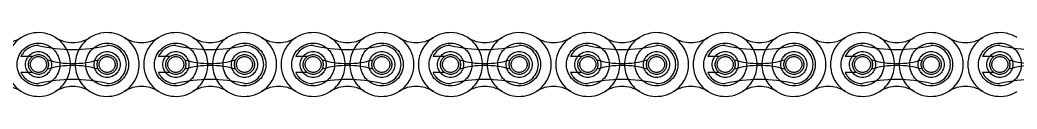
# Model space of a CAD drawing. Header units: metres. Extents: x 0 to 21025, y 0 to 14850.
# Drawn here: x 3267.5 to 3451.9, y 13127.8 to 13139.6 of the extents above; entities that cross this region are included whole.
import ezdxf

# ---------------------------------------------------------------- set-up
doc = ezdxf.new("R2010")
doc.units = ezdxf.units.M
doc.header["$LTSCALE"] = 25
doc.linetypes.add('HIDDEN2', pattern=[4.7625, 3.175, -1.5875])
doc.layers.add('ST1', color=7, linetype='HIDDEN2')

msp = doc.modelspace()

# ---------------------------------------------------------------- linework, layer by layer
at = {"layer": 'ST1'}
for p, q in [((3269.823, 13135.162), (3267.699, 13135.162)), ((3295.223, 13135.162), (3293.099, 13135.162)), ((3320.623, 13135.162), (3318.499, 13135.162)), ((3346.023, 13135.162), (3343.899, 13135.162)), ((3371.423, 13135.162), (3369.299, 13135.162)), ((3396.823, 13135.162), (3394.699, 13135.162)), ((3422.223, 13135.162), (3420.099, 13135.162)), ((3447.623, 13135.162), (3445.499, 13135.162)), ((3269.823, 13132.21), (3267.699, 13132.21)), ((3295.223, 13132.21), (3293.099, 13132.21)), ((3320.623, 13132.21), (3318.499, 13132.21)), ((3346.023, 13132.21), (3343.899, 13132.21)), ((3371.423, 13132.21), (3369.299, 13132.21)), ((3396.823, 13132.21), (3394.699, 13132.21)), ((3422.223, 13132.21), (3420.099, 13132.21)), ((3447.623, 13132.21), (3445.499, 13132.21))]:
    msp.add_line(p, q, dxfattribs=at)
for centre, radius in [((3270.93, 13133.686), 3.96), ((3283.63, 13133.686), 3.96), ((3296.33, 13133.686), 3.96), ((3309.03, 13133.686), 3.96), ((3321.73, 13133.686), 3.96), ((3334.43, 13133.686), 3.96), ((3347.13, 13133.686), 3.96), ((3359.83, 13133.686), 3.96), ((3372.53, 13133.686), 3.96), ((3385.23, 13133.686), 3.96), ((3397.93, 13133.686), 3.96), ((3410.63, 13133.686), 3.96), ((3423.33, 13133.686), 3.96), ((3436.03, 13133.686), 3.96), ((3448.73, 13133.686), 3.96), ((3270.93, 13133.686), 2.399), ((3270.93, 13133.686), 1.845), ((3270.93, 13133.686), 1.476), ((3283.63, 13133.686), 2.398), ((3283.63, 13133.686), 1.845), ((3283.63, 13133.686), 1.476), ((3296.33, 13133.686), 2.398), ((3296.33, 13133.686), 1.845), ((3296.33, 13133.686), 1.476), ((3309.03, 13133.686), 2.399), ((3309.03, 13133.686), 1.845), ((3309.03, 13133.686), 1.476), ((3321.73, 13133.686), 2.399), ((3321.73, 13133.686), 1.845), ((3321.73, 13133.686), 1.476), ((3334.43, 13133.686), 2.399), ((3334.43, 13133.686), 1.845), ((3334.43, 13133.686), 1.476), ((3347.13, 13133.686), 2.398), ((3347.13, 13133.686), 1.845), ((3347.13, 13133.686), 1.476), ((3359.83, 13133.686), 2.398), ((3359.83, 13133.686), 1.845), ((3359.83, 13133.686), 1.476), ((3372.53, 13133.686), 2.398), ((3372.53, 13133.686), 1.845), ((3372.53, 13133.686), 1.476), ((3385.23, 13133.686), 2.399), ((3385.23, 13133.686), 1.845), ((3385.23, 13133.686), 1.476), ((3397.93, 13133.686), 2.399), ((3397.93, 13133.686), 1.845), ((3397.93, 13133.686), 1.476), ((3410.63, 13133.686), 2.398), ((3410.63, 13133.686), 1.845), ((3410.63, 13133.686), 1.476), ((3423.33, 13133.686), 2.399), ((3423.33, 13133.686), 1.845), ((3423.33, 13133.686), 1.476), ((3436.03, 13133.686), 2.399), ((3436.03, 13133.686), 1.845), ((3436.03, 13133.686), 1.476), ((3448.73, 13133.686), 2.399), ((3448.73, 13133.686), 1.845), ((3448.73, 13133.686), 1.476)]:
    msp.add_circle(centre, radius, dxfattribs=at)
for centre, radius, start, end in [((3264.58, 13143.679), 5.92, 237.56669, 302.43331), ((3270.93, 13133.686), 5.92, 57.56669, 302.43331), ((3277.28, 13143.679), 5.92, 237.56669, 302.43331), ((3270.93, 13133.686), 5.92, 302.43324, 57.56676), ((3283.63, 13133.686), 5.92, 122.43324, 237.56676), ((3283.63, 13133.686), 5.92, 237.56669, 122.43331), ((3289.98, 13143.679), 5.92, 237.56669, 302.43331), ((3296.33, 13133.686), 5.92, 57.56669, 302.43331), ((3302.68, 13143.679), 5.92, 237.56669, 302.43331), ((3296.33, 13133.686), 5.92, 302.43324, 57.56676), ((3309.03, 13133.686), 5.92, 122.43324, 237.56676), ((3309.03, 13133.686), 5.92, 237.56669, 122.43331), ((3315.38, 13143.679), 5.92, 237.56669, 302.43331), ((3321.73, 13133.686), 5.92, 57.56669, 302.43331), ((3328.08, 13143.679), 5.92, 237.56669, 302.43331), ((3321.73, 13133.686), 5.92, 302.43324, 57.56676), ((3334.43, 13133.686), 5.92, 122.43324, 237.56676), ((3334.43, 13133.686), 5.92, 237.56669, 122.43331), ((3340.78, 13143.679), 5.92, 237.56669, 302.43331), ((3347.13, 13133.686), 5.92, 57.56669, 302.43331), ((3353.48, 13143.679), 5.92, 237.56669, 302.43331), ((3347.13, 13133.686), 5.92, 302.43324, 57.56676), ((3359.83, 13133.686), 5.92, 122.43324, 237.56676), ((3359.83, 13133.686), 5.92, 237.56669, 122.43331), ((3366.18, 13143.679), 5.92, 237.56669, 302.43331), ((3372.53, 13133.686), 5.92, 57.56669, 302.43331), ((3378.88, 13143.679), 5.92, 237.56669, 302.43331), ((3372.53, 13133.686), 5.92, 302.43324, 57.56676), ((3385.23, 13133.686), 5.92, 122.43324, 237.56676), ((3385.23, 13133.686), 5.92, 237.56669, 122.43331), ((3391.58, 13143.679), 5.92, 237.56669, 302.43331), ((3397.93, 13133.686), 5.92, 57.56669, 302.43331), ((3404.28, 13143.679), 5.92, 237.56669, 302.43331), ((3397.93, 13133.686), 5.92, 302.43324, 57.56676), ((3410.63, 13133.686), 5.92, 122.43324, 237.56676), ((3410.63, 13133.686), 5.92, 237.56669, 122.43331), ((3416.98, 13143.679), 5.92, 237.56669, 302.43331), ((3423.33, 13133.686), 5.92, 57.56669, 302.43331), ((3429.68, 13143.679), 5.92, 237.56669, 302.43331), ((3423.33, 13133.686), 5.92, 302.43324, 57.56676), ((3436.03, 13133.686), 5.92, 122.43324, 237.56676), ((3436.03, 13133.686), 5.92, 237.56669, 122.43331), ((3442.38, 13143.679), 5.92, 237.56669, 302.43331), ((3448.73, 13133.686), 5.92, 57.56669, 302.43331), ((3270.93, 13133.686), 3.552, 90, 155.44664), ((3277.28, 13162.783), 26.322, 256.04015, 283.95985), ((3283.63, 13133.686), 3.552, 270, 90), ((3296.33, 13133.686), 3.552, 90, 155.44664), ((3302.68, 13162.783), 26.322, 256.04015, 283.95985), ((3309.03, 13133.686), 3.552, 270, 90), ((3321.73, 13133.686), 3.552, 90, 155.44664), ((3328.08, 13162.783), 26.322, 256.04015, 283.95985), ((3334.43, 13133.686), 3.552, 270, 90), ((3347.13, 13133.686), 3.552, 90, 155.44664), ((3353.48, 13162.783), 26.322, 256.04015, 283.95985), ((3359.83, 13133.686), 3.552, 270, 90), ((3372.53, 13133.686), 3.552, 90, 155.44664), ((3378.88, 13162.783), 26.322, 256.04015, 283.95985), ((3385.23, 13133.686), 3.552, 270, 90), ((3397.93, 13133.686), 3.552, 90, 155.44664), ((3404.28, 13162.783), 26.322, 256.04015, 283.95985), ((3410.63, 13133.686), 3.552, 270, 90), ((3423.33, 13133.686), 3.552, 90, 155.44664), ((3429.68, 13162.783), 26.322, 256.04015, 283.95985), ((3436.03, 13133.686), 3.552, 270, 90), ((3448.73, 13133.686), 3.552, 90, 155.44664), ((3455.08, 13162.783), 26.322, 256.04015, 283.95985), ((3277.28, 13150.039), 16.175, 252.993, 287.007), ((3277.28, 13117.334), 16.175, 72.993, 107.007), ((3302.68, 13150.039), 16.175, 252.993, 287.007), ((3302.68, 13117.334), 16.175, 72.993, 107.007), ((3328.08, 13150.039), 16.175, 252.993, 287.007), ((3328.08, 13117.334), 16.175, 72.993, 107.007), ((3353.48, 13150.039), 16.175, 252.993, 287.007), ((3353.48, 13117.334), 16.175, 72.993, 107.007), ((3378.88, 13150.039), 16.175, 252.993, 287.007), ((3378.88, 13117.334), 16.175, 72.993, 107.007), ((3404.28, 13150.039), 16.175, 252.993, 287.007), ((3404.28, 13117.334), 16.175, 72.993, 107.007), ((3429.68, 13150.039), 16.175, 252.993, 287.007), ((3429.68, 13117.334), 16.175, 72.993, 107.007), ((3455.08, 13150.039), 16.175, 252.993, 287.007), ((3455.08, 13117.334), 16.175, 72.993, 107.007), ((3270.93, 13133.686), 3.552, 204.55336, 270), ((3296.33, 13133.686), 3.552, 204.55336, 270), ((3321.73, 13133.686), 3.552, 204.55336, 270), ((3347.13, 13133.686), 3.552, 204.55336, 270), ((3372.53, 13133.686), 3.552, 204.55336, 270), ((3397.93, 13133.686), 3.552, 204.55336, 270), ((3423.33, 13133.686), 3.552, 204.55336, 270), ((3448.73, 13133.686), 3.552, 204.55336, 270), ((3264.58, 13123.693), 5.92, 57.56669, 122.43331), ((3277.28, 13104.589), 26.322, 76.04015, 103.95985), ((3277.28, 13123.693), 5.92, 57.56669, 122.43331), ((3289.98, 13123.693), 5.92, 57.56669, 122.43331), ((3302.68, 13104.589), 26.322, 76.04015, 103.95985), ((3302.68, 13123.693), 5.92, 57.56669, 122.43331), ((3315.38, 13123.693), 5.92, 57.56669, 122.43331), ((3328.08, 13104.589), 26.322, 76.04015, 103.95985), ((3328.08, 13123.693), 5.92, 57.56669, 122.43331), ((3340.78, 13123.693), 5.92, 57.56669, 122.43331), ((3353.48, 13104.589), 26.322, 76.04015, 103.95985), ((3353.48, 13123.693), 5.92, 57.56669, 122.43331), ((3366.18, 13123.693), 5.92, 57.56669, 122.43331), ((3378.88, 13104.589), 26.322, 76.04015, 103.95985), ((3378.88, 13123.693), 5.92, 57.56669, 122.43331), ((3391.58, 13123.693), 5.92, 57.56669, 122.43331), ((3404.28, 13104.589), 26.322, 76.04015, 103.95985), ((3404.28, 13123.693), 5.92, 57.56669, 122.43331), ((3416.98, 13123.693), 5.92, 57.56669, 122.43331), ((3429.68, 13104.589), 26.322, 76.04015, 103.95985), ((3429.68, 13123.693), 5.92, 57.56669, 122.43331), ((3442.38, 13123.693), 5.92, 57.56669, 122.43331), ((3455.08, 13104.589), 26.322, 76.04015, 103.95985)]:
    msp.add_arc(centre, radius, start, end, dxfattribs=at)

doc.saveas('drawing.dxf')
